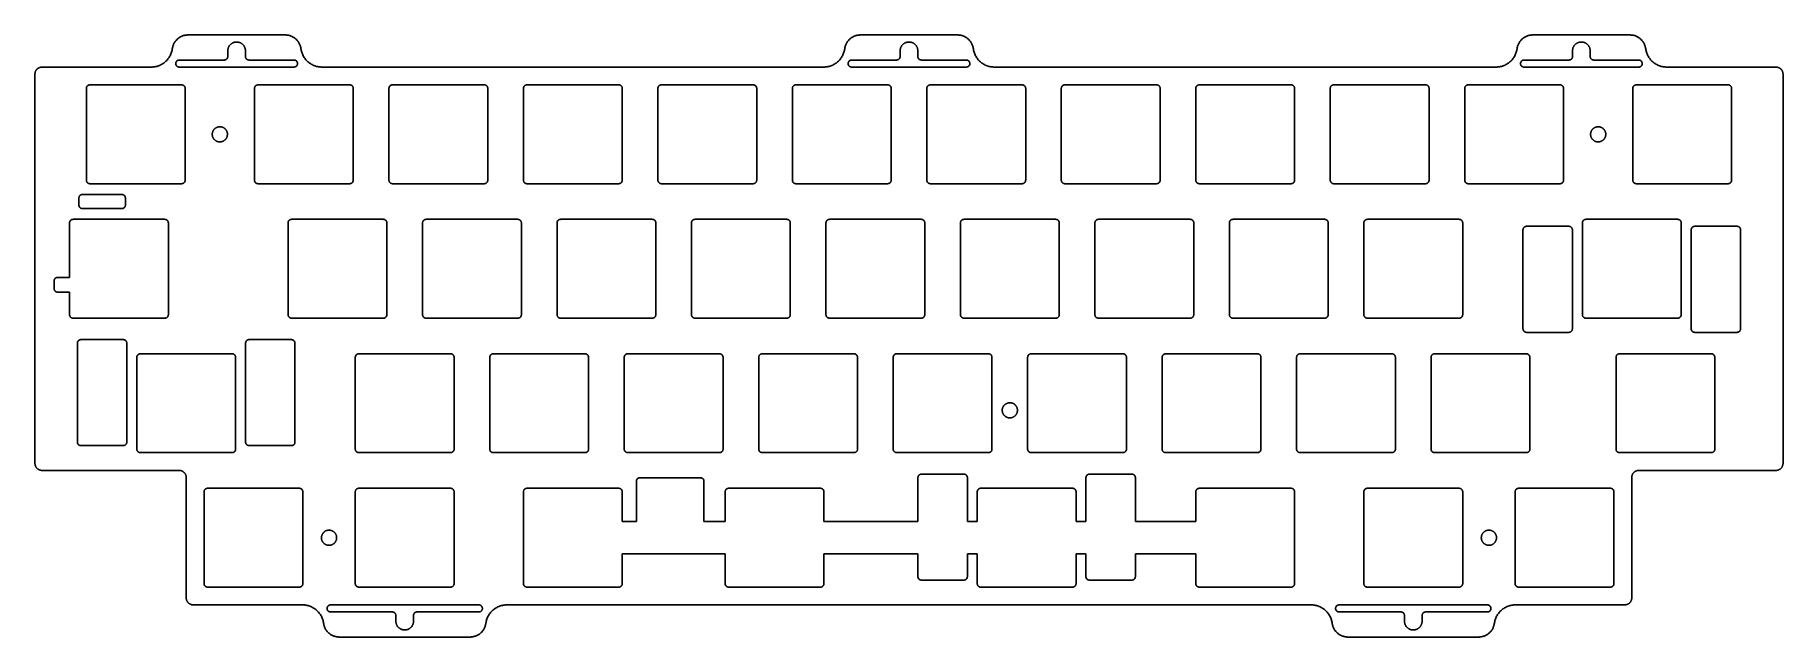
# Model space of a CAD drawing. Header units: millimetres. Extents: x -2983 to -2736, y -19 to 66.
import ezdxf

# ---------------------------------------------------------------- set-up
doc = ezdxf.new("R2010")
doc.units = ezdxf.units.MM
doc.layers.add('默认', color=7, linetype='Continuous', true_color=0xffffff)

msp = doc.modelspace()

# ---------------------------------------------------------------- linework, layer by layer
at = {"layer": '默认'}
for p, q in [((-2977.17, 43.08), (-2977.17, 42.08)), ((-2971.09, 43.58), (-2976.67, 43.58)), ((-2970.59, 42.08), (-2970.59, 43.08)), ((-2976.67, 41.58), (-2971.09, 41.58)), ((-2980.68, 31.34), (-2980.68, 30.24)), ((-2979.63, 31.84), (-2980.18, 31.84)), ((-2980.18, 29.74), (-2979.63, 29.74)), ((-2978.5, 31.84), (-2979.63, 31.84)), ((-2979.63, 29.74), (-2978.5, 29.74))]:
    msp.add_line(p, q, dxfattribs=at)
for points in [[(-2898.2, 2.96), (-2898.2, -2.74), (-2900.2, -2.74), (-2900.2, 1.46)], [(-2889.13, 3.46), (-2897.7, 3.46)], [(-2885.63, -2.74), (-2888.63, -2.74), (-2888.63, 2.96)], [(-2858.31, -2.74), (-2871.63, -2.74), (-2871.63, 1.46)], [(-2849.91, -2.74), (-2851.31, -2.74)], [(-2834.51, -2.74), (-2835.91, -2.74)], [(-2818.95, -2.74), (-2827.51, -2.74)], [(-2900.2, -11.54), (-2900.2, -7.34), (-2885.63, -7.34)], [(-2871.63, -11.54), (-2871.63, -7.34), (-2858.31, -7.34)], [(-2851.31, -7.34), (-2849.91, -7.34)], [(-2835.91, -7.34), (-2834.51, -7.34)], [(-2827.51, -7.34), (-2818.95, -7.34)]]:
    msp.add_lwpolyline(points, dxfattribs=at)
for points, weights in [([(-2963.94, 64.23), (-2963.68, 66.18), (-2961.71, 66.18)], [1, 0.752772652709, 1]), ([(-2947.94, 66.18), (-2945.98, 66.18), (-2945.71, 64.23)], [1, 0.752772652709, 1]), ([(-2868.69, 64.23), (-2868.43, 66.18), (-2866.46, 66.18)], [1, 0.752772652709, 1]), ([(-2852.69, 66.18), (-2850.73, 66.18), (-2850.46, 64.23)], [1, 0.752772652709, 1]), ([(-2773.44, 64.23), (-2773.18, 66.18), (-2771.21, 66.18)], [1, 0.752772652709, 1]), ([(-2757.44, 66.18), (-2755.48, 66.18), (-2755.21, 64.23)], [1, 0.752772652709, 1]), ([(-2966.91, 61.63), (-2964.29, 61.63), (-2963.94, 64.23)], [1, 0.752772652709, 1]), ([(-2956.08, 63.13), (-2956.08, 62.63), (-2956.58, 62.63)], [1, 0.707106781187, 1]), ([(-2953.08, 62.63), (-2953.58, 62.63), (-2953.58, 63.13)], [1, 0.707106781187, 1]), ([(-2945.71, 64.23), (-2945.37, 61.63), (-2942.74, 61.63)], [1, 0.752772652709, 1]), ([(-2871.66, 61.63), (-2869.04, 61.63), (-2868.69, 64.23)], [1, 0.752772652709, 1]), ([(-2860.83, 63.13), (-2860.83, 62.63), (-2861.33, 62.63)], [1, 0.707106781187, 1]), ([(-2857.83, 62.63), (-2858.33, 62.63), (-2858.33, 63.13)], [1, 0.707106781187, 1]), ([(-2850.46, 64.23), (-2850.12, 61.63), (-2847.49, 61.63)], [1, 0.752772652709, 1]), ([(-2776.41, 61.63), (-2773.79, 61.63), (-2773.44, 64.23)], [1, 0.752772652709, 1]), ([(-2765.58, 63.13), (-2765.58, 62.63), (-2766.08, 62.63)], [1, 0.707106781186, 1]), ([(-2762.58, 62.63), (-2763.08, 62.63), (-2763.08, 63.13)], [1, 0.707106781187, 1]), ([(-2755.21, 64.23), (-2754.87, 61.63), (-2752.24, 61.63)], [1, 0.752772652709, 1]), ([(-2983.4, 60.63), (-2983.4, 61.63), (-2982.4, 61.63)], [1, 0.707106781187, 1]), ([(-2736.76, 61.63), (-2735.76, 61.63), (-2735.76, 60.63)], [1, 0.707106781187, 1]), ([(-2975.62, 59.11), (-2976.12, 59.11), (-2976.12, 58.61)], [1, 0.707106781186, 1]), ([(-2962.12, 58.61), (-2962.12, 59.11), (-2962.62, 59.11)], [1, 0.707106781187, 1]), ([(-2951.8, 59.11), (-2952.3, 59.11), (-2952.3, 58.61)], [1, 0.707106781187, 1]), ([(-2938.3, 58.61), (-2938.3, 59.11), (-2938.8, 59.11)], [1, 0.707106781186, 1]), ([(-2932.75, 59.11), (-2933.25, 59.11), (-2933.25, 58.61)], [1, 0.707106781187, 1]), ([(-2919.25, 58.61), (-2919.25, 59.11), (-2919.75, 59.11)], [1, 0.707106781186, 1]), ([(-2913.7, 59.11), (-2914.2, 59.11), (-2914.2, 58.61)], [1, 0.707106781186, 1]), ([(-2900.2, 58.61), (-2900.2, 59.11), (-2900.7, 59.11)], [1, 0.707106781187, 1]), ([(-2894.65, 59.11), (-2895.15, 59.11), (-2895.15, 58.61)], [1, 0.707106781187, 1]), ([(-2881.15, 58.61), (-2881.15, 59.11), (-2881.65, 59.11)], [1, 0.707106781186, 1]), ([(-2875.6, 59.11), (-2876.1, 59.11), (-2876.1, 58.61)], [1, 0.707106781186, 1]), ([(-2862.1, 58.61), (-2862.1, 59.11), (-2862.6, 59.11)], [1, 0.707106781187, 1]), ([(-2856.55, 59.11), (-2857.05, 59.11), (-2857.05, 58.61)], [1, 0.707106781186, 1]), ([(-2843.05, 58.61), (-2843.05, 59.11), (-2843.55, 59.11)], [1, 0.707106781186, 1]), ([(-2837.5, 59.11), (-2838, 59.11), (-2838, 58.61)], [1, 0.707106781187, 1]), ([(-2824, 58.61), (-2824, 59.11), (-2824.5, 59.11)], [1, 0.707106781187, 1]), ([(-2818.45, 59.11), (-2818.95, 59.11), (-2818.95, 58.61)], [1, 0.707106781186, 1]), ([(-2804.95, 58.61), (-2804.95, 59.11), (-2805.45, 59.11)], [1, 0.707106781186, 1]), ([(-2799.4, 59.11), (-2799.9, 59.11), (-2799.9, 58.61)], [1, 0.707106781186, 1]), ([(-2785.9, 58.61), (-2785.9, 59.11), (-2786.4, 59.11)], [1, 0.707106781186, 1]), ([(-2780.35, 59.11), (-2780.85, 59.11), (-2780.85, 58.61)], [1, 0.707106781186, 1]), ([(-2766.85, 58.61), (-2766.85, 59.11), (-2767.35, 59.11)], [1, 0.707106781186, 1]), ([(-2756.54, 59.11), (-2757.04, 59.11), (-2757.04, 58.61)], [1, 0.707106781186, 1]), ([(-2743.04, 58.61), (-2743.04, 59.11), (-2743.54, 59.11)], [1, 0.707106781186, 1]), ([(-2976.12, 45.61), (-2976.12, 45.11), (-2975.62, 45.11)], [1, 0.707106781186, 1]), ([(-2962.62, 45.11), (-2962.12, 45.11), (-2962.12, 45.61)], [1, 0.707106781187, 1]), ([(-2952.3, 45.61), (-2952.3, 45.11), (-2951.8, 45.11)], [1, 0.707106781187, 1]), ([(-2938.8, 45.11), (-2938.3, 45.11), (-2938.3, 45.61)], [1, 0.707106781187, 1]), ([(-2933.25, 45.61), (-2933.25, 45.11), (-2932.75, 45.11)], [1, 0.707106781186, 1]), ([(-2919.75, 45.11), (-2919.25, 45.11), (-2919.25, 45.61)], [1, 0.707106781187, 1]), ([(-2914.2, 45.61), (-2914.2, 45.11), (-2913.7, 45.11)], [1, 0.707106781187, 1]), ([(-2900.7, 45.11), (-2900.2, 45.11), (-2900.2, 45.61)], [1, 0.707106781186, 1]), ([(-2895.15, 45.61), (-2895.15, 45.11), (-2894.65, 45.11)], [1, 0.707106781186, 1]), ([(-2881.65, 45.11), (-2881.15, 45.11), (-2881.15, 45.61)], [1, 0.707106781187, 1]), ([(-2876.1, 45.61), (-2876.1, 45.11), (-2875.6, 45.11)], [1, 0.707106781187, 1]), ([(-2862.6, 45.11), (-2862.1, 45.11), (-2862.1, 45.61)], [1, 0.707106781187, 1]), ([(-2857.05, 45.61), (-2857.05, 45.11), (-2856.55, 45.11)], [1, 0.707106781186, 1]), ([(-2843.55, 45.11), (-2843.05, 45.11), (-2843.05, 45.61)], [1, 0.707106781186, 1]), ([(-2838, 45.61), (-2838, 45.11), (-2837.5, 45.11)], [1, 0.707106781187, 1]), ([(-2824.5, 45.11), (-2824, 45.11), (-2824, 45.61)], [1, 0.707106781187, 1]), ([(-2818.95, 45.61), (-2818.95, 45.11), (-2818.45, 45.11)], [1, 0.707106781186, 1]), ([(-2805.45, 45.11), (-2804.95, 45.11), (-2804.95, 45.61)], [1, 0.707106781187, 1]), ([(-2799.9, 45.61), (-2799.9, 45.11), (-2799.4, 45.11)], [1, 0.707106781186, 1]), ([(-2786.4, 45.11), (-2785.9, 45.11), (-2785.9, 45.61)], [1, 0.707106781186, 1]), ([(-2780.85, 45.61), (-2780.85, 45.11), (-2780.35, 45.11)], [1, 0.707106781187, 1]), ([(-2767.35, 45.11), (-2766.85, 45.11), (-2766.85, 45.61)], [1, 0.707106781186, 1]), ([(-2757.04, 45.61), (-2757.04, 45.11), (-2756.54, 45.11)], [1, 0.707106781187, 1]), ([(-2743.54, 45.11), (-2743.04, 45.11), (-2743.04, 45.61)], [1, 0.707106781186, 1]), ([(-2976.67, 43.58), (-2977.17, 43.58), (-2977.17, 43.08)], [1, 0.707106781187, 1]), ([(-2970.59, 43.08), (-2970.59, 43.58), (-2971.09, 43.58)], [1, 0.707106781187, 1]), ([(-2978, 40.06), (-2978.5, 40.06), (-2978.5, 39.56)], [1, 0.707106781186, 1]), ([(-2977.17, 42.08), (-2977.17, 41.58), (-2976.67, 41.58)], [1, 0.707106781187, 1]), ([(-2971.09, 41.58), (-2970.59, 41.58), (-2970.59, 42.08)], [1, 0.707106781186, 1]), ([(-2964.5, 39.56), (-2964.5, 40.06), (-2965, 40.06)], [1, 0.707106781187, 1]), ([(-2947.04, 40.06), (-2947.54, 40.06), (-2947.54, 39.56)], [1, 0.707106781186, 1]), ([(-2933.54, 39.56), (-2933.54, 40.06), (-2934.04, 40.06)], [1, 0.707106781187, 1]), ([(-2927.99, 40.06), (-2928.49, 40.06), (-2928.49, 39.56)], [1, 0.707106781187, 1]), ([(-2914.49, 39.56), (-2914.49, 40.06), (-2914.99, 40.06)], [1, 0.707106781187, 1]), ([(-2908.94, 40.06), (-2909.44, 40.06), (-2909.44, 39.56)], [1, 0.707106781187, 1]), ([(-2895.44, 39.56), (-2895.44, 40.06), (-2895.94, 40.06)], [1, 0.707106781187, 1]), ([(-2889.89, 40.06), (-2890.39, 40.06), (-2890.39, 39.56)], [1, 0.707106781186, 1]), ([(-2876.39, 39.56), (-2876.39, 40.06), (-2876.89, 40.06)], [1, 0.707106781187, 1]), ([(-2870.84, 40.06), (-2871.34, 40.06), (-2871.34, 39.56)], [1, 0.707106781186, 1]), ([(-2857.34, 39.56), (-2857.34, 40.06), (-2857.84, 40.06)], [1, 0.707106781186, 1]), ([(-2851.79, 40.06), (-2852.29, 40.06), (-2852.29, 39.56)], [1, 0.707106781186, 1]), ([(-2838.29, 39.56), (-2838.29, 40.06), (-2838.79, 40.06)], [1, 0.707106781187, 1]), ([(-2832.74, 40.06), (-2833.24, 40.06), (-2833.24, 39.56)], [1, 0.707106781186, 1]), ([(-2819.24, 39.56), (-2819.24, 40.06), (-2819.74, 40.06)], [1, 0.707106781188, 1]), ([(-2813.69, 40.06), (-2814.19, 40.06), (-2814.19, 39.56)], [1, 0.707106781187, 1]), ([(-2800.19, 39.56), (-2800.19, 40.06), (-2800.69, 40.06)], [1, 0.707106781187, 1]), ([(-2794.64, 40.06), (-2795.14, 40.06), (-2795.14, 39.56)], [1, 0.707106781186, 1]), ([(-2781.14, 39.56), (-2781.14, 40.06), (-2781.64, 40.06)], [1, 0.707106781187, 1]), ([(-2763.68, 40.06), (-2764.18, 40.06), (-2764.18, 39.56)], [1, 0.707106781186, 1]), ([(-2750.18, 39.56), (-2750.18, 40.06), (-2750.68, 40.06)], [1, 0.707106781187, 1]), ([(-2772.1, 39.07), (-2772.6, 39.07), (-2772.6, 38.57)], [1, 0.707106781187, 1]), ([(-2765.6, 38.57), (-2765.6, 39.07), (-2766.1, 39.07)], [1, 0.707106781187, 1]), ([(-2748.77, 38.57), (-2748.77, 39.07), (-2748.27, 39.07)], [1, 0.707106781187, 1]), ([(-2742.27, 39.07), (-2741.77, 39.07), (-2741.77, 38.57)], [1, 0.707106781187, 1]), ([(-2980.18, 31.84), (-2980.68, 31.84), (-2980.68, 31.34)], [1, 0.707106781187, 1]), ([(-2980.68, 30.24), (-2980.68, 29.74), (-2980.18, 29.74)], [1, 0.707106781187, 1]), ([(-2978.5, 26.56), (-2978.5, 26.06), (-2978, 26.06)], [1, 0.707106781186, 1]), ([(-2965, 26.06), (-2964.5, 26.06), (-2964.5, 26.56)], [1, 0.707106781187, 1]), ([(-2947.54, 26.56), (-2947.54, 26.06), (-2947.04, 26.06)], [1, 0.707106781186, 1]), ([(-2934.04, 26.06), (-2933.54, 26.06), (-2933.54, 26.56)], [1, 0.707106781187, 1]), ([(-2928.49, 26.56), (-2928.49, 26.06), (-2927.99, 26.06)], [1, 0.707106781186, 1]), ([(-2914.99, 26.06), (-2914.49, 26.06), (-2914.49, 26.56)], [1, 0.707106781187, 1]), ([(-2909.44, 26.56), (-2909.44, 26.06), (-2908.94, 26.06)], [1, 0.707106781187, 1]), ([(-2895.94, 26.06), (-2895.44, 26.06), (-2895.44, 26.56)], [1, 0.707106781186, 1]), ([(-2890.39, 26.56), (-2890.39, 26.06), (-2889.89, 26.06)], [1, 0.707106781186, 1]), ([(-2876.89, 26.06), (-2876.39, 26.06), (-2876.39, 26.56)], [1, 0.707106781187, 1]), ([(-2871.34, 26.56), (-2871.34, 26.06), (-2870.84, 26.06)], [1, 0.707106781186, 1]), ([(-2857.84, 26.06), (-2857.34, 26.06), (-2857.34, 26.56)], [1, 0.707106781185, 1]), ([(-2852.29, 26.56), (-2852.29, 26.06), (-2851.79, 26.06)], [1, 0.707106781186, 1]), ([(-2838.79, 26.06), (-2838.29, 26.06), (-2838.29, 26.56)], [1, 0.707106781186, 1]), ([(-2833.24, 26.56), (-2833.24, 26.06), (-2832.74, 26.06)], [1, 0.707106781187, 1]), ([(-2819.74, 26.06), (-2819.24, 26.06), (-2819.24, 26.56)], [1, 0.707106781188, 1]), ([(-2814.19, 26.56), (-2814.19, 26.06), (-2813.69, 26.06)], [1, 0.707106781185, 1]), ([(-2800.69, 26.06), (-2800.19, 26.06), (-2800.19, 26.56)], [1, 0.707106781187, 1]), ([(-2795.14, 26.56), (-2795.14, 26.06), (-2794.64, 26.06)], [1, 0.707106781186, 1]), ([(-2781.64, 26.06), (-2781.14, 26.06), (-2781.14, 26.56)], [1, 0.707106781187, 1]), ([(-2764.18, 26.56), (-2764.18, 26.06), (-2763.68, 26.06)], [1, 0.707106781186, 1]), ([(-2750.68, 26.06), (-2750.18, 26.06), (-2750.18, 26.56)], [1, 0.707106781187, 1]), ([(-2970.89, 23.02), (-2970.39, 23.02), (-2970.39, 22.52)], [1, 0.707106781187, 1]), ([(-2953.06, 23.02), (-2953.56, 23.02), (-2953.56, 22.52)], [1, 0.707106781187, 1]), ([(-2766.1, 24.05), (-2765.6, 24.05), (-2765.6, 24.55)], [1, 0.707106781187, 1]), ([(-2748.27, 24.05), (-2748.77, 24.05), (-2748.77, 24.55)], [1, 0.707106781187, 1]), ([(-2968.47, 21.01), (-2968.97, 21.01), (-2968.97, 20.51)], [1, 0.707106781187, 1]), ([(-2954.97, 20.51), (-2954.97, 21.01), (-2955.47, 21.01)], [1, 0.707106781186, 1]), ([(-2937.52, 21.01), (-2938.02, 21.01), (-2938.02, 20.51)], [1, 0.707106781187, 1]), ([(-2924.02, 20.51), (-2924.02, 21.01), (-2924.52, 21.01)], [1, 0.707106781186, 1]), ([(-2918.47, 21.01), (-2918.97, 21.01), (-2918.97, 20.51)], [1, 0.707106781187, 1]), ([(-2904.97, 20.51), (-2904.97, 21.01), (-2905.47, 21.01)], [1, 0.707106781187, 1]), ([(-2899.42, 21.01), (-2899.92, 21.01), (-2899.92, 20.51)], [1, 0.707106781187, 1]), ([(-2885.92, 20.51), (-2885.92, 21.01), (-2886.42, 21.01)], [1, 0.707106781188, 1]), ([(-2880.37, 21.01), (-2880.87, 21.01), (-2880.87, 20.51)], [1, 0.707106781186, 1]), ([(-2866.87, 20.51), (-2866.87, 21.01), (-2867.37, 21.01)], [1, 0.707106781187, 1]), ([(-2861.32, 21.01), (-2861.82, 21.01), (-2861.82, 20.51)], [1, 0.707106781187, 1]), ([(-2847.82, 20.51), (-2847.82, 21.01), (-2848.32, 21.01)], [1, 0.707106781187, 1]), ([(-2842.27, 21.01), (-2842.77, 21.01), (-2842.77, 20.51)], [1, 0.707106781186, 1]), ([(-2828.77, 20.51), (-2828.77, 21.01), (-2829.27, 21.01)], [1, 0.707106781187, 1]), ([(-2823.22, 21.01), (-2823.72, 21.01), (-2823.72, 20.51)], [1, 0.707106781186, 1]), ([(-2809.72, 20.51), (-2809.72, 21.01), (-2810.22, 21.01)], [1, 0.707106781188, 1]), ([(-2804.17, 21.01), (-2804.67, 21.01), (-2804.67, 20.51)], [1, 0.707106781187, 1]), ([(-2790.67, 20.51), (-2790.67, 21.01), (-2791.17, 21.01)], [1, 0.707106781186, 1]), ([(-2785.12, 21.01), (-2785.62, 21.01), (-2785.62, 20.51)], [1, 0.707106781186, 1]), ([(-2771.62, 20.51), (-2771.62, 21.01), (-2772.12, 21.01)], [1, 0.707106781186, 1]), ([(-2758.92, 21.01), (-2759.42, 21.01), (-2759.42, 20.51)], [1, 0.707106781186, 1]), ([(-2745.42, 20.51), (-2745.42, 21.01), (-2745.92, 21.01)], [1, 0.707106781186, 1]), ([(-2976.89, 8), (-2977.39, 8), (-2977.39, 8.5)], [1, 0.707106781187, 1]), ([(-2970.39, 8.5), (-2970.39, 8), (-2970.89, 8)], [1, 0.707106781187, 1]), ([(-2968.97, 7.51), (-2968.97, 7.01), (-2968.47, 7.01)], [1, 0.707106781187, 1]), ([(-2955.47, 7.01), (-2954.97, 7.01), (-2954.97, 7.51)], [1, 0.707106781186, 1]), ([(-2953.56, 8.5), (-2953.56, 8), (-2953.06, 8)], [1, 0.707106781187, 1]), ([(-2947.06, 8), (-2946.56, 8), (-2946.56, 8.5)], [1, 0.707106781187, 1]), ([(-2938.02, 7.51), (-2938.02, 7.01), (-2937.52, 7.01)], [1, 0.707106781186, 1]), ([(-2924.52, 7.01), (-2924.02, 7.01), (-2924.02, 7.51)], [1, 0.707106781186, 1]), ([(-2918.97, 7.51), (-2918.97, 7.01), (-2918.47, 7.01)], [1, 0.707106781186, 1]), ([(-2905.47, 7.01), (-2904.97, 7.01), (-2904.97, 7.51)], [1, 0.707106781186, 1]), ([(-2899.92, 7.51), (-2899.92, 7.01), (-2899.42, 7.01)], [1, 0.707106781186, 1]), ([(-2886.42, 7.01), (-2885.92, 7.01), (-2885.92, 7.51)], [1, 0.707106781186, 1]), ([(-2880.87, 7.51), (-2880.87, 7.01), (-2880.37, 7.01)], [1, 0.707106781186, 1]), ([(-2867.37, 7.01), (-2866.87, 7.01), (-2866.87, 7.51)], [1, 0.707106781186, 1]), ([(-2861.82, 7.51), (-2861.82, 7.01), (-2861.32, 7.01)], [1, 0.707106781186, 1]), ([(-2848.32, 7.01), (-2847.82, 7.01), (-2847.82, 7.51)], [1, 0.707106781186, 1]), ([(-2842.77, 7.51), (-2842.77, 7.01), (-2842.27, 7.01)], [1, 0.707106781186, 1]), ([(-2829.27, 7.01), (-2828.77, 7.01), (-2828.77, 7.51)], [1, 0.707106781186, 1]), ([(-2823.72, 7.51), (-2823.72, 7.01), (-2823.22, 7.01)], [1, 0.707106781185, 1]), ([(-2810.22, 7.01), (-2809.72, 7.01), (-2809.72, 7.51)], [1, 0.707106781186, 1]), ([(-2804.67, 7.51), (-2804.67, 7.01), (-2804.17, 7.01)], [1, 0.707106781186, 1]), ([(-2791.17, 7.01), (-2790.67, 7.01), (-2790.67, 7.51)], [1, 0.707106781186, 1]), ([(-2785.62, 7.51), (-2785.62, 7.01), (-2785.12, 7.01)], [1, 0.707106781186, 1]), ([(-2772.12, 7.01), (-2771.62, 7.01), (-2771.62, 7.51)], [1, 0.707106781186, 1]), ([(-2759.42, 7.51), (-2759.42, 7.01), (-2758.92, 7.01)], [1, 0.707106781186, 1]), ([(-2745.92, 7.01), (-2745.42, 7.01), (-2745.42, 7.51)], [1, 0.707106781186, 1]), ([(-2982.4, 4.49), (-2983.4, 4.49), (-2983.4, 5.49)], [1, 0.707106781187, 1]), ([(-2735.76, 5.49), (-2735.76, 4.49), (-2736.76, 4.49)], [1, 0.707106781187, 1]), ([(-2961.97, 3.49), (-2961.97, 4.49), (-2962.97, 4.49)], [1, 0.707106781187, 1]), ([(-2897.7, 3.46), (-2898.2, 3.46), (-2898.2, 2.96)], [1, 0.707106781187, 1]), ([(-2888.63, 2.96), (-2888.63, 3.46), (-2889.13, 3.46)], [1, 0.707106781187, 1]), ([(-2857.81, 3.97), (-2858.31, 3.97), (-2858.31, 3.47)], [1, 0.707106781187, 1]), ([(-2827.51, 3.47), (-2827.51, 3.97), (-2828.01, 3.97)], [1, 0.707106781187, 1]), ([(-2756.19, 4.49), (-2757.19, 4.49), (-2757.19, 3.49)], [1, 0.707106781187, 1]), ([(-2958.95, 1.96), (-2959.45, 1.96), (-2959.45, 1.46)], [1, 0.707106781186, 1]), ([(-2945.45, 1.46), (-2945.45, 1.96), (-2945.95, 1.96)], [1, 0.707106781187, 1]), ([(-2937.52, 1.96), (-2938.02, 1.96), (-2938.02, 1.46)], [1, 0.707106781186, 1]), ([(-2924.02, 1.46), (-2924.02, 1.96), (-2924.52, 1.96)], [1, 0.707106781187, 1]), ([(-2913.7, 1.96), (-2914.2, 1.96), (-2914.2, 1.46)], [1, 0.707106781186, 1]), ([(-2900.2, 1.46), (-2900.2, 1.96), (-2900.7, 1.96)], [1, 0.707106781187, 1]), ([(-2885.13, 1.96), (-2885.63, 1.96), (-2885.63, 1.46)], [1, 0.707106781186, 1]), ([(-2871.63, 1.46), (-2871.63, 1.96), (-2872.13, 1.96)], [1, 0.707106781187, 1]), ([(-2849.41, 1.96), (-2849.91, 1.96), (-2849.91, 1.46)], [1, 0.707106781186, 1]), ([(-2835.91, 1.46), (-2835.91, 1.96), (-2836.41, 1.96)], [1, 0.707106781187, 1]), ([(-2818.45, 1.96), (-2818.95, 1.96), (-2818.95, 1.46)], [1, 0.707106781186, 1]), ([(-2804.95, 1.46), (-2804.95, 1.96), (-2805.45, 1.96)], [1, 0.707106781187, 1]), ([(-2794.64, 1.96), (-2795.14, 1.96), (-2795.14, 1.46)], [1, 0.707106781186, 1]), ([(-2781.14, 1.46), (-2781.14, 1.96), (-2781.64, 1.96)], [1, 0.707106781187, 1]), ([(-2773.21, 1.96), (-2773.71, 1.96), (-2773.71, 1.46)], [1, 0.707106781186, 1]), ([(-2759.71, 1.46), (-2759.71, 1.96), (-2760.21, 1.96)], [1, 0.707106781187, 1]), ([(-2959.45, -11.54), (-2959.45, -12.04), (-2958.95, -12.04)], [1, 0.707106781186, 1]), ([(-2945.95, -12.04), (-2945.45, -12.04), (-2945.45, -11.54)], [1, 0.707106781187, 1]), ([(-2938.02, -11.54), (-2938.02, -12.04), (-2937.52, -12.04)], [1, 0.707106781186, 1]), ([(-2924.52, -12.04), (-2924.02, -12.04), (-2924.02, -11.54)], [1, 0.707106781187, 1]), ([(-2914.2, -11.54), (-2914.2, -12.04), (-2913.7, -12.04)], [1, 0.707106781186, 1]), ([(-2900.7, -12.04), (-2900.2, -12.04), (-2900.2, -11.54)], [1, 0.707106781187, 1]), ([(-2885.63, -11.54), (-2885.63, -12.04), (-2885.13, -12.04)], [1, 0.707106781186, 1]), ([(-2872.13, -12.04), (-2871.63, -12.04), (-2871.63, -11.54)], [1, 0.707106781187, 1]), ([(-2858.31, -10.55), (-2858.31, -11.05), (-2857.81, -11.05)], [1, 0.707106781187, 1]), ([(-2851.81, -11.05), (-2851.31, -11.05), (-2851.31, -10.55)], [1, 0.707106781187, 1]), ([(-2849.91, -11.54), (-2849.91, -12.04), (-2849.41, -12.04)], [1, 0.707106781186, 1]), ([(-2836.41, -12.04), (-2835.91, -12.04), (-2835.91, -11.54)], [1, 0.707106781187, 1]), ([(-2834.51, -10.55), (-2834.51, -11.05), (-2834.01, -11.05)], [1, 0.707106781187, 1]), ([(-2828.01, -11.05), (-2827.51, -11.05), (-2827.51, -10.55)], [1, 0.707106781187, 1]), ([(-2818.95, -11.54), (-2818.95, -12.04), (-2818.45, -12.04)], [1, 0.707106781186, 1]), ([(-2805.45, -12.04), (-2804.95, -12.04), (-2804.95, -11.54)], [1, 0.707106781187, 1]), ([(-2795.14, -11.54), (-2795.14, -12.04), (-2794.64, -12.04)], [1, 0.707106781186, 1]), ([(-2781.64, -12.04), (-2781.14, -12.04), (-2781.14, -11.54)], [1, 0.707106781187, 1]), ([(-2773.71, -11.54), (-2773.71, -12.04), (-2773.21, -12.04)], [1, 0.707106781186, 1]), ([(-2760.21, -12.04), (-2759.71, -12.04), (-2759.71, -11.54)], [1, 0.707106781187, 1]), ([(-2960.97, -14.56), (-2961.97, -14.56), (-2961.97, -13.56)], [1, 0.707106781187, 1]), ([(-2942.51, -17.16), (-2942.86, -14.56), (-2945.48, -14.56)], [1, 0.752772652709, 1]), ([(-2916.55, -14.56), (-2919.17, -14.56), (-2919.52, -17.16)], [1, 0.752772652709, 1]), ([(-2799.63, -17.16), (-2799.98, -14.56), (-2802.61, -14.56)], [1, 0.752772652709, 1]), ([(-2773.67, -14.56), (-2776.3, -14.56), (-2776.65, -17.16)], [1, 0.752772652709, 1]), ([(-2757.19, -13.56), (-2757.19, -14.56), (-2758.19, -14.56)], [1, 0.707106781187, 1]), ([(-2940.28, -19.11), (-2942.25, -19.11), (-2942.51, -17.16)], [1, 0.752772652709, 1]), ([(-2932.77, -15.56), (-2932.27, -15.56), (-2932.27, -16.06)], [1, 0.707106781187, 1]), ([(-2929.77, -16.06), (-2929.77, -15.56), (-2929.27, -15.56)], [1, 0.707106781187, 1]), ([(-2919.52, -17.16), (-2919.78, -19.11), (-2921.75, -19.11)], [1, 0.752772652709, 1]), ([(-2797.4, -19.11), (-2799.37, -19.11), (-2799.63, -17.16)], [1, 0.752772652709, 1]), ([(-2789.89, -15.56), (-2789.39, -15.56), (-2789.39, -16.06)], [1, 0.707106781187, 1]), ([(-2786.89, -16.06), (-2786.89, -15.56), (-2786.39, -15.56)], [1, 0.707106781187, 1]), ([(-2776.65, -17.16), (-2776.91, -19.11), (-2778.88, -19.11)], [1, 0.752772652709, 1])]:
    msp.add_rational_spline(points, weights, degree=2, dxfattribs=at)
for points in [[(-2961.71, 66.18), (-2954.83, 66.18), (-2947.94, 66.18)], [(-2866.46, 66.18), (-2859.58, 66.18), (-2852.69, 66.18)], [(-2771.21, 66.18), (-2764.33, 66.18), (-2757.44, 66.18)], [(-2956.58, 62.63), (-2959.76, 62.63), (-2962.95, 62.63)], [(-2956.08, 63.93), (-2956.08, 63.53), (-2956.08, 63.13)], [(-2953.58, 63.13), (-2953.58, 63.53), (-2953.58, 63.93)], [(-2946.71, 62.63), (-2949.89, 62.63), (-2953.08, 62.63)], [(-2861.33, 62.63), (-2864.51, 62.63), (-2867.7, 62.63)], [(-2860.83, 63.93), (-2860.83, 63.53), (-2860.83, 63.13)], [(-2858.33, 63.13), (-2858.33, 63.53), (-2858.33, 63.93)], [(-2851.46, 62.63), (-2854.64, 62.63), (-2857.83, 62.63)], [(-2766.08, 62.63), (-2769.26, 62.63), (-2772.45, 62.63)], [(-2765.58, 63.93), (-2765.58, 63.53), (-2765.58, 63.13)], [(-2763.08, 63.13), (-2763.08, 63.53), (-2763.08, 63.93)], [(-2756.21, 62.63), (-2759.39, 62.63), (-2762.58, 62.63)], [(-2983.4, 5.49), (-2983.4, 33.06), (-2983.4, 60.63)], [(-2982.4, 61.63), (-2981.1, 61.63), (-2966.91, 61.63)], [(-2962.95, 61.63), (-2954.83, 61.63), (-2946.71, 61.63)], [(-2942.74, 61.63), (-2911.97, 61.63), (-2871.66, 61.63)], [(-2867.7, 61.63), (-2859.58, 61.63), (-2851.46, 61.63)], [(-2847.49, 61.63), (-2807.23, 61.63), (-2776.41, 61.63)], [(-2772.45, 61.63), (-2764.33, 61.63), (-2756.21, 61.63)], [(-2752.24, 61.63), (-2743.05, 61.63), (-2736.76, 61.63)], [(-2735.76, 60.63), (-2735.76, 33.06), (-2735.76, 5.49)], [(-2976.12, 58.61), (-2976.12, 52.11), (-2976.12, 45.61)], [(-2962.62, 59.11), (-2969.12, 59.11), (-2975.62, 59.11)], [(-2962.12, 45.61), (-2962.12, 52.11), (-2962.12, 58.61)], [(-2952.3, 58.61), (-2952.3, 52.11), (-2952.3, 45.61)], [(-2938.8, 59.11), (-2945.3, 59.11), (-2951.8, 59.11)], [(-2938.3, 45.61), (-2938.3, 52.11), (-2938.3, 58.61)], [(-2933.25, 58.61), (-2933.25, 52.11), (-2933.25, 45.61)], [(-2919.75, 59.11), (-2926.25, 59.11), (-2932.75, 59.11)], [(-2919.25, 45.61), (-2919.25, 52.11), (-2919.25, 58.61)], [(-2914.2, 58.61), (-2914.2, 52.11), (-2914.2, 45.61)], [(-2900.7, 59.11), (-2907.2, 59.11), (-2913.7, 59.11)], [(-2900.2, 45.61), (-2900.2, 52.11), (-2900.2, 58.61)], [(-2895.15, 58.61), (-2895.15, 52.11), (-2895.15, 45.61)], [(-2881.65, 59.11), (-2888.15, 59.11), (-2894.65, 59.11)], [(-2881.15, 45.61), (-2881.15, 52.11), (-2881.15, 58.61)], [(-2876.1, 58.61), (-2876.1, 52.11), (-2876.1, 45.61)], [(-2862.6, 59.11), (-2869.1, 59.11), (-2875.6, 59.11)], [(-2862.1, 45.61), (-2862.1, 52.11), (-2862.1, 58.61)], [(-2857.05, 58.61), (-2857.05, 52.11), (-2857.05, 45.61)], [(-2843.55, 59.11), (-2850.05, 59.11), (-2856.55, 59.11)], [(-2843.05, 45.61), (-2843.05, 52.11), (-2843.05, 58.61)], [(-2838, 58.61), (-2838, 52.11), (-2838, 45.61)], [(-2824.5, 59.11), (-2831, 59.11), (-2837.5, 59.11)], [(-2824, 45.61), (-2824, 52.11), (-2824, 58.61)], [(-2818.95, 58.61), (-2818.95, 52.11), (-2818.95, 45.61)], [(-2805.45, 59.11), (-2811.95, 59.11), (-2818.45, 59.11)], [(-2804.95, 45.61), (-2804.95, 52.11), (-2804.95, 58.61)], [(-2799.9, 58.61), (-2799.9, 52.11), (-2799.9, 45.61)], [(-2786.4, 59.11), (-2792.9, 59.11), (-2799.4, 59.11)], [(-2785.9, 45.61), (-2785.9, 52.11), (-2785.9, 58.61)], [(-2780.85, 58.61), (-2780.85, 52.11), (-2780.85, 45.61)], [(-2767.35, 59.11), (-2773.85, 59.11), (-2780.35, 59.11)], [(-2766.85, 45.61), (-2766.85, 52.11), (-2766.85, 58.61)], [(-2757.04, 58.61), (-2757.04, 52.11), (-2757.04, 45.61)], [(-2743.54, 59.11), (-2750.04, 59.11), (-2756.54, 59.11)], [(-2743.04, 45.61), (-2743.04, 52.11), (-2743.04, 58.61)], [(-2975.62, 45.11), (-2969.12, 45.11), (-2962.62, 45.11)], [(-2951.8, 45.11), (-2945.3, 45.11), (-2938.8, 45.11)], [(-2932.75, 45.11), (-2926.25, 45.11), (-2919.75, 45.11)], [(-2913.7, 45.11), (-2907.2, 45.11), (-2900.7, 45.11)], [(-2894.65, 45.11), (-2888.15, 45.11), (-2881.65, 45.11)], [(-2875.6, 45.11), (-2869.1, 45.11), (-2862.6, 45.11)], [(-2856.55, 45.11), (-2850.05, 45.11), (-2843.55, 45.11)], [(-2837.5, 45.11), (-2831, 45.11), (-2824.5, 45.11)], [(-2818.45, 45.11), (-2811.95, 45.11), (-2805.45, 45.11)], [(-2799.4, 45.11), (-2792.9, 45.11), (-2786.4, 45.11)], [(-2780.35, 45.11), (-2773.85, 45.11), (-2767.35, 45.11)], [(-2756.54, 45.11), (-2750.04, 45.11), (-2743.54, 45.11)], [(-2965, 40.06), (-2970.42, 40.06), (-2978, 40.06)], [(-2934.04, 40.06), (-2940.54, 40.06), (-2947.04, 40.06)], [(-2914.99, 40.06), (-2921.49, 40.06), (-2927.99, 40.06)], [(-2895.94, 40.06), (-2902.44, 40.06), (-2908.94, 40.06)], [(-2876.89, 40.06), (-2883.39, 40.06), (-2889.89, 40.06)], [(-2857.84, 40.06), (-2864.34, 40.06), (-2870.84, 40.06)], [(-2838.79, 40.06), (-2845.29, 40.06), (-2851.79, 40.06)], [(-2819.74, 40.06), (-2826.24, 40.06), (-2832.74, 40.06)], [(-2800.69, 40.06), (-2807.19, 40.06), (-2813.69, 40.06)], [(-2781.64, 40.06), (-2788.14, 40.06), (-2794.64, 40.06)], [(-2750.68, 40.06), (-2757.18, 40.06), (-2763.68, 40.06)], [(-2978.5, 39.56), (-2978.5, 35.7), (-2978.5, 31.84)], [(-2964.5, 26.56), (-2964.5, 33.06), (-2964.5, 39.56)], [(-2947.54, 39.56), (-2947.54, 33.06), (-2947.54, 26.56)], [(-2933.54, 26.56), (-2933.54, 33.06), (-2933.54, 39.56)], [(-2928.49, 39.56), (-2928.49, 33.06), (-2928.49, 26.56)], [(-2914.49, 26.56), (-2914.49, 33.06), (-2914.49, 39.56)], [(-2909.44, 39.56), (-2909.44, 33.06), (-2909.44, 26.56)], [(-2895.44, 26.56), (-2895.44, 33.06), (-2895.44, 39.56)], [(-2890.39, 39.56), (-2890.39, 33.06), (-2890.39, 26.56)], [(-2876.39, 26.56), (-2876.39, 33.06), (-2876.39, 39.56)], [(-2871.34, 39.56), (-2871.34, 33.06), (-2871.34, 26.56)], [(-2857.34, 26.56), (-2857.34, 33.06), (-2857.34, 39.56)], [(-2852.29, 39.56), (-2852.29, 33.06), (-2852.29, 26.56)], [(-2838.29, 26.56), (-2838.29, 33.06), (-2838.29, 39.56)], [(-2833.24, 39.56), (-2833.24, 33.06), (-2833.24, 26.56)], [(-2819.24, 26.56), (-2819.24, 33.06), (-2819.24, 39.56)], [(-2814.19, 39.56), (-2814.19, 33.06), (-2814.19, 26.56)], [(-2800.19, 26.56), (-2800.19, 33.06), (-2800.19, 39.56)], [(-2795.14, 39.56), (-2795.14, 33.06), (-2795.14, 26.56)], [(-2781.14, 26.56), (-2781.14, 33.06), (-2781.14, 39.56)], [(-2772.6, 38.57), (-2772.6, 31.57), (-2772.6, 24.58)], [(-2766.1, 39.07), (-2769.1, 39.07), (-2772.1, 39.07)], [(-2765.6, 24.55), (-2765.6, 31.56), (-2765.6, 38.57)], [(-2764.18, 39.56), (-2764.18, 33.06), (-2764.18, 26.56)], [(-2750.18, 26.56), (-2750.18, 33.06), (-2750.18, 39.56)], [(-2748.77, 24.55), (-2748.77, 31.56), (-2748.77, 38.57)], [(-2748.27, 39.07), (-2745.27, 39.07), (-2742.27, 39.07)], [(-2741.77, 38.57), (-2741.77, 31.57), (-2741.77, 24.58)], [(-2978.5, 29.74), (-2978.5, 28.15), (-2978.5, 26.56)], [(-2978, 26.06), (-2970.42, 26.06), (-2965, 26.06)], [(-2947.04, 26.06), (-2940.54, 26.06), (-2934.04, 26.06)], [(-2927.99, 26.06), (-2921.49, 26.06), (-2914.99, 26.06)], [(-2908.94, 26.06), (-2902.44, 26.06), (-2895.94, 26.06)], [(-2889.89, 26.06), (-2883.39, 26.06), (-2876.89, 26.06)], [(-2870.84, 26.06), (-2864.34, 26.06), (-2857.84, 26.06)], [(-2851.79, 26.06), (-2845.29, 26.06), (-2838.79, 26.06)], [(-2832.74, 26.06), (-2826.24, 26.06), (-2819.74, 26.06)], [(-2813.69, 26.06), (-2807.19, 26.06), (-2800.69, 26.06)], [(-2794.64, 26.06), (-2788.14, 26.06), (-2781.64, 26.06)], [(-2763.68, 26.06), (-2757.18, 26.06), (-2750.68, 26.06)], [(-2977.39, 8.5), (-2977.39, 15.49), (-2977.39, 22.48)], [(-2976.85, 23.02), (-2973.87, 23.02), (-2970.89, 23.02)], [(-2970.39, 22.52), (-2970.39, 15.51), (-2970.39, 8.5)], [(-2953.56, 22.52), (-2953.56, 15.51), (-2953.56, 8.5)], [(-2947.1, 23.02), (-2950.08, 23.02), (-2953.06, 23.02)], [(-2946.56, 8.5), (-2946.56, 15.49), (-2946.56, 22.48)], [(-2772.06, 24.05), (-2769.08, 24.05), (-2766.1, 24.05)], [(-2742.31, 24.05), (-2745.29, 24.05), (-2748.27, 24.05)], [(-2968.97, 20.51), (-2968.97, 14.01), (-2968.97, 7.51)], [(-2955.47, 21.01), (-2961.97, 21.01), (-2968.47, 21.01)], [(-2954.97, 7.51), (-2954.97, 14.01), (-2954.97, 20.51)], [(-2938.02, 20.51), (-2938.02, 14.01), (-2938.02, 7.51)], [(-2924.52, 21.01), (-2931.02, 21.01), (-2937.52, 21.01)], [(-2924.02, 7.51), (-2924.02, 14.01), (-2924.02, 20.51)], [(-2918.97, 20.51), (-2918.97, 14.01), (-2918.97, 7.51)], [(-2905.47, 21.01), (-2911.97, 21.01), (-2918.47, 21.01)], [(-2904.97, 7.51), (-2904.97, 14.01), (-2904.97, 20.51)], [(-2899.92, 20.51), (-2899.92, 14.01), (-2899.92, 7.51)], [(-2886.42, 21.01), (-2892.92, 21.01), (-2899.42, 21.01)], [(-2885.92, 7.51), (-2885.92, 14.01), (-2885.92, 20.51)], [(-2880.87, 20.51), (-2880.87, 14.01), (-2880.87, 7.51)], [(-2867.37, 21.01), (-2873.87, 21.01), (-2880.37, 21.01)], [(-2866.87, 7.51), (-2866.87, 14.01), (-2866.87, 20.51)], [(-2861.82, 20.51), (-2861.82, 14.01), (-2861.82, 7.51)], [(-2848.32, 21.01), (-2854.82, 21.01), (-2861.32, 21.01)], [(-2847.82, 7.51), (-2847.82, 14.01), (-2847.82, 20.51)], [(-2842.77, 20.51), (-2842.77, 14.01), (-2842.77, 7.51)], [(-2829.27, 21.01), (-2835.77, 21.01), (-2842.27, 21.01)], [(-2828.77, 7.51), (-2828.77, 14.01), (-2828.77, 20.51)], [(-2823.72, 20.51), (-2823.72, 14.01), (-2823.72, 7.51)], [(-2810.22, 21.01), (-2816.72, 21.01), (-2823.22, 21.01)], [(-2809.72, 7.51), (-2809.72, 14.01), (-2809.72, 20.51)], [(-2804.67, 20.51), (-2804.67, 14.01), (-2804.67, 7.51)], [(-2791.17, 21.01), (-2797.67, 21.01), (-2804.17, 21.01)], [(-2790.67, 7.51), (-2790.67, 14.01), (-2790.67, 20.51)], [(-2785.62, 20.51), (-2785.62, 14.01), (-2785.62, 7.51)], [(-2772.12, 21.01), (-2778.62, 21.01), (-2785.12, 21.01)], [(-2771.62, 7.51), (-2771.62, 14.01), (-2771.62, 20.51)], [(-2759.42, 20.51), (-2759.42, 14.01), (-2759.42, 7.51)], [(-2745.92, 21.01), (-2752.42, 21.01), (-2758.92, 21.01)], [(-2745.42, 7.51), (-2745.42, 14.01), (-2745.42, 20.51)], [(-2970.89, 8), (-2973.89, 8), (-2976.89, 8)], [(-2953.06, 8), (-2950.06, 8), (-2947.06, 8)], [(-2968.47, 7.01), (-2961.97, 7.01), (-2955.47, 7.01)], [(-2937.52, 7.01), (-2931.02, 7.01), (-2924.52, 7.01)], [(-2918.47, 7.01), (-2911.97, 7.01), (-2905.47, 7.01)], [(-2899.42, 7.01), (-2892.92, 7.01), (-2886.42, 7.01)], [(-2880.37, 7.01), (-2873.87, 7.01), (-2867.37, 7.01)], [(-2861.32, 7.01), (-2854.82, 7.01), (-2848.32, 7.01)], [(-2842.27, 7.01), (-2835.77, 7.01), (-2829.27, 7.01)], [(-2823.22, 7.01), (-2816.72, 7.01), (-2810.22, 7.01)], [(-2804.17, 7.01), (-2797.67, 7.01), (-2791.17, 7.01)], [(-2785.12, 7.01), (-2778.62, 7.01), (-2772.12, 7.01)], [(-2758.92, 7.01), (-2752.42, 7.01), (-2745.92, 7.01)], [(-2962.97, 4.49), (-2972.68, 4.49), (-2982.4, 4.49)], [(-2961.97, -13.56), (-2961.97, -5.04), (-2961.97, 3.49)], [(-2858.31, 3.47), (-2858.31, 0.36), (-2858.31, -2.74)], [(-2851.85, 3.97), (-2854.83, 3.97), (-2857.81, 3.97)], [(-2851.31, -2.74), (-2851.31, 0.35), (-2851.31, 3.44)], [(-2834.51, 3.44), (-2834.51, 0.35), (-2834.51, -2.74)], [(-2828.01, 3.97), (-2830.99, 3.97), (-2833.97, 3.97)], [(-2827.51, -2.74), (-2827.51, 0.36), (-2827.51, 3.47)], [(-2757.19, 3.49), (-2757.19, -5.04), (-2757.19, -13.56)], [(-2736.76, 4.49), (-2746.47, 4.49), (-2756.19, 4.49)], [(-2959.45, 1.46), (-2959.45, -5.04), (-2959.45, -11.54)], [(-2945.95, 1.96), (-2952.45, 1.96), (-2958.95, 1.96)], [(-2945.45, -11.54), (-2945.45, -5.04), (-2945.45, 1.46)], [(-2938.02, 1.46), (-2938.02, -5.04), (-2938.02, -11.54)], [(-2924.52, 1.96), (-2931.02, 1.96), (-2937.52, 1.96)], [(-2924.02, -11.54), (-2924.02, -5.04), (-2924.02, 1.46)], [(-2914.2, 1.46), (-2914.2, -5.04), (-2914.2, -11.54)], [(-2900.7, 1.96), (-2907.2, 1.96), (-2913.7, 1.96)], [(-2885.63, 1.46), (-2885.63, -0.64), (-2885.63, -2.74)], [(-2872.13, 1.96), (-2878.63, 1.96), (-2885.13, 1.96)], [(-2849.91, 1.46), (-2849.91, -0.64), (-2849.91, -2.74)], [(-2836.41, 1.96), (-2842.91, 1.96), (-2849.41, 1.96)], [(-2835.91, -2.74), (-2835.91, -0.64), (-2835.91, 1.46)], [(-2818.95, 1.46), (-2818.95, -0.64), (-2818.95, -2.74)], [(-2805.45, 1.96), (-2811.95, 1.96), (-2818.45, 1.96)], [(-2804.95, -11.54), (-2804.95, -5.04), (-2804.95, 1.46)], [(-2795.14, 1.46), (-2795.14, -5.04), (-2795.14, -11.54)], [(-2781.64, 1.96), (-2788.14, 1.96), (-2794.64, 1.96)], [(-2781.14, -11.54), (-2781.14, -5.04), (-2781.14, 1.46)], [(-2773.71, 1.46), (-2773.71, -5.04), (-2773.71, -11.54)], [(-2760.21, 1.96), (-2766.71, 1.96), (-2773.21, 1.96)], [(-2759.71, -11.54), (-2759.71, -5.04), (-2759.71, 1.46)], [(-2885.63, -7.34), (-2885.63, -9.44), (-2885.63, -11.54)], [(-2858.31, -7.34), (-2858.31, -8.95), (-2858.31, -10.55)], [(-2851.31, -10.55), (-2851.31, -8.95), (-2851.31, -7.34)], [(-2849.91, -7.34), (-2849.91, -9.44), (-2849.91, -11.54)], [(-2835.91, -11.54), (-2835.91, -9.44), (-2835.91, -7.34)], [(-2834.51, -7.34), (-2834.51, -8.95), (-2834.51, -10.55)], [(-2827.51, -10.55), (-2827.51, -8.95), (-2827.51, -7.34)], [(-2818.95, -7.34), (-2818.95, -9.44), (-2818.95, -11.54)], [(-2958.95, -12.04), (-2952.45, -12.04), (-2945.95, -12.04)], [(-2937.52, -12.04), (-2931.02, -12.04), (-2924.52, -12.04)], [(-2913.7, -12.04), (-2907.2, -12.04), (-2900.7, -12.04)], [(-2885.13, -12.04), (-2878.63, -12.04), (-2872.13, -12.04)], [(-2857.81, -11.05), (-2854.81, -11.05), (-2851.81, -11.05)], [(-2849.41, -12.04), (-2842.91, -12.04), (-2836.41, -12.04)], [(-2834.01, -11.05), (-2831.01, -11.05), (-2828.01, -11.05)], [(-2818.45, -12.04), (-2811.95, -12.04), (-2805.45, -12.04)], [(-2794.64, -12.04), (-2788.14, -12.04), (-2781.64, -12.04)], [(-2773.21, -12.04), (-2766.71, -12.04), (-2760.21, -12.04)], [(-2945.48, -14.56), (-2953.22, -14.56), (-2960.97, -14.56)], [(-2920.51, -14.56), (-2931.02, -14.56), (-2941.52, -14.56)], [(-2802.61, -14.56), (-2859.58, -14.56), (-2916.55, -14.56)], [(-2777.64, -14.56), (-2788.14, -14.56), (-2798.64, -14.56)], [(-2758.19, -14.56), (-2763.73, -14.56), (-2773.67, -14.56)], [(-2941.52, -15.56), (-2937.14, -15.56), (-2932.77, -15.56)], [(-2932.27, -16.06), (-2932.27, -16.46), (-2932.27, -16.86)], [(-2929.77, -16.86), (-2929.77, -16.46), (-2929.77, -16.06)], [(-2929.27, -15.56), (-2924.89, -15.56), (-2920.51, -15.56)], [(-2798.64, -15.56), (-2794.27, -15.56), (-2789.89, -15.56)], [(-2789.39, -16.06), (-2789.39, -16.46), (-2789.39, -16.86)], [(-2786.89, -16.86), (-2786.89, -16.46), (-2786.89, -16.06)], [(-2786.39, -15.56), (-2782.01, -15.56), (-2777.64, -15.56)], [(-2921.75, -19.11), (-2931.02, -19.11), (-2940.28, -19.11)], [(-2778.88, -19.11), (-2788.14, -19.11), (-2797.4, -19.11)]]:
    msp.add_open_spline(points, degree=2, dxfattribs=at)
for points, weights, knots in [([(-2953.58, 63.93), (-2953.58, 65.18), (-2954.83, 65.18), (-2956.08, 65.18), (-2956.08, 63.93)], [1, 0.707106803035, 1.0000000618, 0.707106824884, 1], [-242.193368, -242.193368, -242.193368, -240.229872, -240.229872, -238.266377, -238.266377, -238.266377]), ([(-2858.33, 63.93), (-2858.33, 65.18), (-2859.58, 65.18), (-2860.83, 65.18), (-2860.83, 63.93)], [1, 0.707106803035, 1.0000000618, 0.707106824884, 1], [-147.969501, -147.969501, -147.969501, -146.006006, -146.006006, -144.04251, -144.04251, -144.04251]), ([(-2763.08, 63.93), (-2763.08, 65.18), (-2764.33, 65.18), (-2765.58, 65.18), (-2765.58, 63.93)], [1, 0.707106803035, 1.0000000618, 0.707106824884, 1], [-108.885828, -108.885828, -108.885828, -106.922332, -106.922332, -104.958837, -104.958837, -104.958837]), ([(-2962.95, 62.63), (-2963.28, 62.63), (-2963.41, 62.32), (-2963.51, 62.07), (-2963.37, 61.85), (-2963.22, 61.63), (-2962.95, 61.63)], [1, 0.831555271881, 1, 0.881884916812, 1, 0.881884916812, 1], [-230.34508, -230.34508, -230.34508, -229.756186, -229.756186, -229.265235, -229.265235, -228.774284, -228.774284, -228.774284]), ([(-2946.71, 61.63), (-2946.46, 61.63), (-2946.31, 61.82), (-2946.16, 62.01), (-2946.22, 62.25), (-2946.32, 62.63), (-2946.71, 62.63)], [1, 0.898383925084, 1, 0.898383925084, 1, 0.789160246438, 1], [-212.602137, -212.602137, -212.602137, -212.147417, -212.147417, -211.692696, -211.692696, -211.031341, -211.031341, -211.031341]), ([(-2867.7, 62.63), (-2868.03, 62.63), (-2868.16, 62.32), (-2868.26, 62.07), (-2868.12, 61.85), (-2867.97, 61.63), (-2867.7, 61.63)], [1, 0.831555271881, 1, 0.881884916812, 1, 0.881884916812, 1], [-136.121214, -136.121214, -136.121214, -135.532319, -135.532319, -135.041368, -135.041368, -134.550417, -134.550417, -134.550417]), ([(-2851.46, 61.63), (-2851.21, 61.63), (-2851.06, 61.82), (-2850.91, 62.01), (-2850.97, 62.25), (-2851.07, 62.63), (-2851.46, 62.63)], [1, 0.898383925084, 1, 0.898383925084, 1, 0.789160246438, 1], [-118.378271, -118.378271, -118.378271, -117.92355, -117.92355, -117.46883, -117.46883, -116.807474, -116.807474, -116.807474]), ([(-2772.45, 62.63), (-2772.78, 62.63), (-2772.91, 62.32), (-2773.01, 62.07), (-2772.87, 61.85), (-2772.72, 61.63), (-2772.45, 61.63)], [1, 0.831555271881, 1, 0.881884916812, 1, 0.881884916812, 1], [-97.03754, -97.03754, -97.03754, -96.448646, -96.448646, -95.957695, -95.957695, -95.466744, -95.466744, -95.466744]), ([(-2756.21, 61.63), (-2755.96, 61.63), (-2755.81, 61.82), (-2755.66, 62.01), (-2755.72, 62.25), (-2755.82, 62.63), (-2756.21, 62.63)], [1, 0.898383925084, 1, 0.898383925084, 1, 0.789160246438, 1], [-79.294597, -79.294597, -79.294597, -78.839877, -78.839877, -78.385156, -78.385156, -77.723801, -77.723801, -77.723801]), ([(-2956.13, 52.11), (-2956.13, 53.18), (-2957.21, 53.18), (-2958.28, 53.18), (-2958.28, 52.11), (-2958.28, 51.03), (-2957.21, 51.03), (-2956.13, 51.03), (-2956.13, 52.11)], [1, 0.707106781187, 1, 0.707106781187, 1, 0.707106781187, 1, 0.707106781187, 1], [0, 0, 0, 1.688606, 1.688606, 3.377212, 3.377212, 5.065818, 5.065818, 6.754424, 6.754424, 6.754424]), ([(-2760.87, 52.11), (-2760.87, 53.18), (-2761.95, 53.18), (-2763.02, 53.18), (-2763.02, 52.11), (-2763.02, 51.03), (-2761.95, 51.03), (-2760.87, 51.03), (-2760.87, 52.11)], [1, 0.707106781187, 1, 0.707106781187, 1, 0.707106781187, 1, 0.707106781187, 1], [0, 0, 0, 1.688606, 1.688606, 3.377212, 3.377212, 5.065818, 5.065818, 6.754424, 6.754424, 6.754424]), ([(-2977.39, 22.48), (-2977.39, 22.71), (-2977.23, 22.87), (-2977.07, 23.03), (-2976.85, 23.02)], [1, 0.916284998338, 1, 0.916284998338, 1], [1988.6429263, 1988.6429263, 1988.6429263, 1989.0680246, 1989.0680246, 1989.493123, 1989.493123, 1989.493123]), ([(-2946.56, 22.48), (-2946.56, 22.71), (-2946.72, 22.87), (-2946.88, 23.03), (-2947.1, 23.02)], [1, 0.916284998338, 1, 0.916284998338, 1], [1988.6429263, 1988.6429263, 1988.6429263, 1989.0680246, 1989.0680246, 1989.493123, 1989.493123, 1989.493123]), ([(-2772.6, 24.58), (-2772.6, 24.35), (-2772.44, 24.2), (-2772.28, 24.04), (-2772.06, 24.05)], [1, 0.916284998338, 1, 0.916284998338, 1], [1988.6429263, 1988.6429263, 1988.6429263, 1989.0680246, 1989.0680246, 1989.493123, 1989.493123, 1989.493123]), ([(-2741.77, 24.58), (-2741.77, 24.35), (-2741.93, 24.2), (-2742.09, 24.04), (-2742.31, 24.05)], [1, 0.916284998338, 1, 0.916284998338, 1], [1988.6429263, 1988.6429263, 1988.6429263, 1989.0680246, 1989.0680246, 1989.493123, 1989.493123, 1989.493123]), ([(-2844.22, 13.01), (-2844.22, 14.08), (-2845.29, 14.08), (-2846.37, 14.08), (-2846.37, 13.01), (-2846.37, 11.93), (-2845.29, 11.93), (-2844.22, 11.93), (-2844.22, 13.01)], [1, 0.707106781187, 1, 0.707106781187, 1, 0.707106781187, 1, 0.707106781187, 1], [0, 0, 0, 1.688606, 1.688606, 3.377212, 3.377212, 5.065818, 5.065818, 6.754424, 6.754424, 6.754424]), ([(-2851.31, 3.44), (-2851.3, 3.66), (-2851.46, 3.82), (-2851.62, 3.98), (-2851.85, 3.97)], [1, 0.916284998338, 1, 0.916284998338, 1], [1968.1168737, 1968.1168737, 1968.1168737, 1968.5419721, 1968.5419721, 1968.9670704, 1968.9670704, 1968.9670704]), ([(-2833.97, 3.97), (-2834.19, 3.98), (-2834.35, 3.82), (-2834.52, 3.66), (-2834.51, 3.44)], [1, 0.916284998338, 1, 0.916284998338, 1], [1931.9306075, 1931.9306075, 1931.9306075, 1932.3557059, 1932.3557059, 1932.7808043, 1932.7808043, 1932.7808043]), ([(-2940.66, -5.04), (-2940.66, -3.97), (-2941.73, -3.97), (-2942.81, -3.97), (-2942.81, -5.04), (-2942.81, -6.12), (-2941.73, -6.12), (-2940.66, -6.12), (-2940.66, -5.04)], [1, 0.707106781187, 1, 0.707106781187, 1, 0.707106781187, 1, 0.707106781187, 1], [0, 0, 0, 1.688606, 1.688606, 3.377212, 3.377212, 5.065818, 5.065818, 6.754424, 6.754424, 6.754424]), ([(-2776.35, -5.04), (-2776.35, -3.97), (-2777.42, -3.97), (-2778.5, -3.97), (-2778.5, -5.04), (-2778.5, -6.12), (-2777.42, -6.12), (-2776.35, -6.12), (-2776.35, -5.04)], [1, 0.707106781187, 1, 0.707106781187, 1, 0.707106781187, 1, 0.707106781187, 1], [0, 0, 0, 1.688606, 1.688606, 3.377212, 3.377212, 5.065818, 5.065818, 6.754424, 6.754424, 6.754424]), ([(-2941.52, -14.56), (-2941.79, -14.56), (-2941.93, -14.78), (-2942.08, -15.01), (-2941.98, -15.25), (-2941.85, -15.56), (-2941.52, -15.56)], [1, 0.881884916812, 1, 0.881884916812, 1, 0.831555271881, 1], [-6.653891, -6.653891, -6.653891, -6.16294, -6.16294, -5.671989, -5.671989, -5.083094, -5.083094, -5.083094]), ([(-2920.51, -15.56), (-2920.12, -15.56), (-2920.03, -15.19), (-2919.97, -14.95), (-2920.12, -14.76), (-2920.27, -14.56), (-2920.51, -14.56)], [1, 0.789160246438, 1, 0.898383925084, 1, 0.898383925084, 1], [-24.396834, -24.396834, -24.396834, -23.735478, -23.735478, -23.280758, -23.280758, -22.826038, -22.826038, -22.826038]), ([(-2798.64, -14.56), (-2798.91, -14.56), (-2799.06, -14.78), (-2799.21, -15.01), (-2799.11, -15.25), (-2798.98, -15.56), (-2798.64, -15.56)], [1, 0.881884916812, 1, 0.881884916812, 1, 0.831555271881, 1], [-45.737564, -45.737564, -45.737564, -45.246613, -45.246613, -44.755663, -44.755663, -44.166768, -44.166768, -44.166768]), ([(-2777.64, -15.56), (-2777.25, -15.56), (-2777.15, -15.19), (-2777.09, -14.95), (-2777.24, -14.76), (-2777.39, -14.56), (-2777.64, -14.56)], [1, 0.789160246438, 1, 0.898383925084, 1, 0.898383925084, 1], [-63.480508, -63.480508, -63.480508, -62.819152, -62.819152, -62.364431, -62.364431, -61.909711, -61.909711, -61.909711]), ([(-2932.27, -16.86), (-2932.27, -18.11), (-2931.02, -18.11), (-2929.77, -18.11), (-2929.77, -16.86)], [1, 0.707106824884, 1.0000000618, 0.707106803035, 1], [2.838202, 2.838202, 2.838202, 4.801698, 4.801698, 6.765193, 6.765193, 6.765193]), ([(-2789.39, -16.86), (-2789.39, -18.11), (-2788.14, -18.11), (-2786.89, -18.11), (-2786.89, -16.86)], [1, 0.707106824884, 1.0000000618, 0.707106803035, 1], [-36.245472, -36.245472, -36.245472, -34.281976, -34.281976, -32.31848, -32.31848, -32.31848])]:
    msp.add_rational_spline(points, weights, degree=2, knots=knots, dxfattribs=at)

doc.saveas('drawing.dxf')
